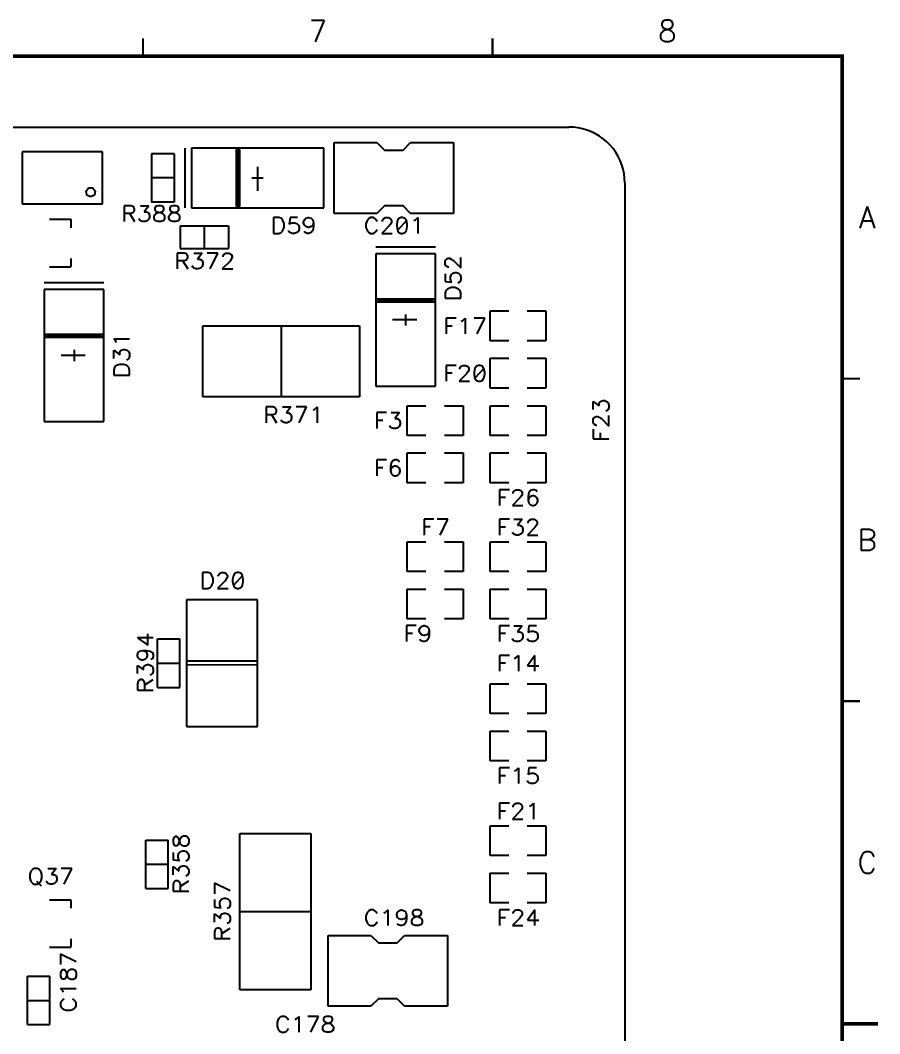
# Model space of a CAD drawing. Extents: x 295 to 953, y 10 to 290.
# Drawn here: x 767.4 to 887.2, y 148.6 to 290 of the extents above; entities that cross this region are included whole.
import ezdxf
from ezdxf.enums import TextEntityAlignment as Align

# ---------------------------------------------------------------- set-up
doc = ezdxf.new("R2010")
doc.units = 0
doc.header["$LTSCALE"] = 5
doc.header["$MEASUREMENT"] = 0
doc.layers.get('0').update_dxf_attribs({"linetype": 'CONTINUOUS', "lineweight": 25})
for name, color, linetype in [('DV-DPO-A6_BSK', 2, 'CONTINUOUS'), ('문자', 4, 'CONTINUOUS'), ('테두리', 3, 'CONTINUOUS')]:
    doc.layers.add(name, color=color, linetype=linetype)
doc.styles.get("Standard").update_dxf_attribs({"font": 'simplex.shx'})

# ---------------------------------------------------------------- blocks, each defined once
blk = doc.blocks.new('C')
at = {"layer": '테두리'}
blk.add_line((405, 285), (405, 15), dxfattribs=at)
for points, const_width in [([(307.5, 287.5), (307.5, 285)], 0.3), ([(356.25, 287.5), (356.25, 285)], 0.3), ([(15, 285), (15, 15), (405, 15), (405, 285), (15, 285)], 0.5), ([(407.5, 240), (405, 240)], 0.3), ([(407.5, 195), (405, 195)], 0.3), ([(410, 150), (405, 150)], 0.5)]:
    blk.add_lwpolyline(points, dxfattribs=dict(at, const_width=const_width))
at = {"layer": '문자'}
for s, p in [('7', (331.88, 288.5)), ('8', (380.62, 288.5)), ('A', (408.5, 262.5)), ('B', (408.5, 217.5)), ('C', (408.5, 172.5))]:
    blk.add_text(s, height=3, dxfattribs=at).set_placement(p, align=Align.MIDDLE)

msp = doc.modelspace()

# ---------------------------------------------------------------- linework, layer by layer
at = {"layer": 'DV-DPO-A6_BSK', "color": 7}
for p, q in [((529.28, 275.1), (843.88, 275.1)), ((844.53, 275.07), (843.88, 275.1)), ((845.17, 274.99), (844.53, 275.07)), ((845.79, 274.86), (845.17, 274.99)), ((846.41, 274.67), (845.79, 274.86)), ((847.02, 274.44), (846.41, 274.67)), ((847.59, 274.16), (847.02, 274.44)), ((811.12, 263.06), (811.12, 272.94)), ((811.12, 272.94), (817.1, 272.94)), ((817.1, 272.94), (818.14, 271.9)), ((820.74, 271.9), (821.78, 272.94)), ((821.78, 272.94), (827.76, 272.94)), ((827.76, 272.94), (827.76, 263.06)), ((848.14, 273.83), (847.59, 274.16)), ((848.67, 273.45), (848.14, 273.83)), ((849.16, 273.04), (848.67, 273.45)), ((849.62, 272.58), (849.16, 273.04)), ((767.6, 271.63), (767.6, 264.37)), ((778.82, 271.63), (767.6, 271.63)), ((778.82, 264.37), (778.82, 271.63)), ((790.31, 272.16), (790.31, 263.84)), ((809.68, 272.16), (791.22, 272.16)), ((791.22, 272.16), (791.22, 263.84)), ((797.5, 271.99), (797.95, 271.99)), ((797.5, 264), (797.5, 271.99)), ((797.78, 271.82), (797.66, 271.82)), ((797.78, 271.66), (797.66, 271.66)), ((797.78, 271.5), (797.66, 271.5)), ((797.95, 271.99), (797.95, 264)), ((809.68, 263.84), (809.68, 272.16)), ((818.14, 271.9), (820.74, 271.9)), ((850.03, 272.09), (849.62, 272.58)), ((850.41, 271.56), (850.03, 272.09)), ((850.74, 271.01), (850.41, 271.56)), ((785.68, 271.38), (785.68, 264.62)), ((788.81, 271.38), (785.68, 271.38)), ((788.81, 271.38), (788.81, 264.62)), ((797.78, 271.33), (797.66, 271.33)), ((797.78, 271.17), (797.66, 271.17)), ((797.78, 271.01), (797.66, 271.01)), ((797.78, 270.84), (797.66, 270.84)), ((797.78, 270.69), (797.66, 270.69)), ((797.78, 270.52), (797.66, 270.52)), ((797.78, 270.36), (797.66, 270.36)), ((797.78, 270.2), (797.66, 270.2)), ((851.02, 270.43), (850.74, 271.01)), ((851.25, 269.83), (851.02, 270.43)), ((797.78, 270.03), (797.66, 270.03)), ((797.78, 269.87), (797.66, 269.87)), ((797.78, 269.71), (797.66, 269.71)), ((797.78, 269.54), (797.66, 269.54)), ((797.78, 269.38), (797.66, 269.38)), ((797.78, 269.22), (797.66, 269.22)), ((797.78, 269.05), (797.66, 269.05)), ((797.78, 268.9), (797.66, 268.9)), ((797.78, 268.73), (797.66, 268.73)), ((800.45, 269.56), (800.45, 266.18)), ((851.44, 269.21), (851.25, 269.83)), ((851.57, 268.58), (851.44, 269.21)), ((788.81, 268), (785.68, 268)), ((797.78, 268.57), (797.66, 268.57)), ((797.78, 268.41), (797.66, 268.41)), ((797.78, 268.24), (797.66, 268.24)), ((797.78, 268.08), (797.66, 268.08)), ((797.78, 267.92), (797.66, 267.92)), ((797.78, 267.75), (797.66, 267.75)), ((797.78, 267.59), (797.66, 267.59)), ((797.78, 267.43), (797.66, 267.43)), ((797.78, 267.26), (797.66, 267.26)), ((799.67, 268), (801.24, 268)), ((851.65, 267.94), (851.57, 268.58)), ((851.68, 267.3), (851.65, 267.94)), ((851.68, 267.3), (851.68, 78.8)), ((776.53, 266.17), (776.89, 266.61)), ((776.66, 265.61), (776.53, 266.17)), ((776.89, 266.61), (777.46, 266.61)), ((777.46, 266.61), (777.82, 266.17)), ((777.82, 266.17), (777.69, 265.61)), ((797.78, 267.1), (797.66, 267.1)), ((797.78, 266.94), (797.66, 266.94)), ((797.78, 266.78), (797.66, 266.78)), ((797.78, 266.61), (797.66, 266.61)), ((797.78, 266.45), (797.66, 266.45)), ((797.78, 266.29), (797.66, 266.29)), ((797.78, 266.12), (797.66, 266.12)), ((797.78, 265.96), (797.66, 265.96)), ((777.17, 265.36), (776.66, 265.61)), ((777.69, 265.61), (777.17, 265.36)), ((788.81, 264.62), (785.68, 264.62)), ((797.78, 265.8), (797.66, 265.8)), ((797.78, 265.63), (797.66, 265.63)), ((797.78, 265.47), (797.66, 265.47)), ((797.78, 265.31), (797.66, 265.31)), ((797.78, 265.14), (797.66, 265.14)), ((797.78, 264.99), (797.66, 264.99)), ((797.78, 264.82), (797.66, 264.82)), ((797.78, 264.66), (797.66, 264.66)), ((797.78, 264.5), (797.66, 264.5)), ((767.6, 264.37), (778.82, 264.37)), ((782.77, 264.11), (781.83, 264.11)), ((781.83, 264.11), (781.83, 261.92)), ((781.83, 263.07), (782.77, 263.07)), ((782.57, 263.07), (783.29, 261.92)), ((783.09, 264.01), (782.77, 264.11)), ((782.77, 263.07), (783.09, 263.18)), ((783.19, 263.9), (783.09, 264.01)), ((783.09, 263.18), (783.19, 263.28)), ((783.29, 263.7), (783.19, 263.9)), ((783.19, 263.28), (783.29, 263.49)), ((783.29, 263.49), (783.29, 263.7)), ((784.13, 264.11), (785.28, 264.11)), ((785.28, 264.11), (784.65, 263.28)), ((784.65, 263.28), (784.97, 263.28)), ((784.97, 263.28), (785.18, 263.18)), ((785.18, 263.18), (785.28, 263.07)), ((785.28, 263.07), (785.39, 262.75)), ((786.22, 264.01), (786.12, 263.8)), ((786.12, 263.8), (786.12, 263.59)), ((786.12, 263.59), (786.22, 263.38)), ((786.12, 262.86), (786.32, 263.07)), ((786.54, 264.11), (786.22, 264.01)), ((786.22, 263.38), (786.43, 263.28)), ((786.32, 263.07), (786.64, 263.18)), ((786.43, 263.28), (786.85, 263.18)), ((786.95, 264.11), (786.54, 264.11)), ((786.64, 263.18), (787.06, 263.28)), ((786.85, 263.18), (787.16, 263.07)), ((787.27, 264.01), (786.95, 264.11)), ((787.06, 263.28), (787.27, 263.38)), ((787.16, 263.07), (787.37, 262.86)), ((787.37, 263.8), (787.27, 264.01)), ((787.27, 263.38), (787.37, 263.59)), ((787.37, 263.59), (787.37, 263.8)), ((788.31, 264.01), (788.21, 263.8)), ((788.21, 263.8), (788.21, 263.59)), ((788.21, 263.59), (788.31, 263.38)), ((788.21, 262.86), (788.42, 263.07)), ((788.62, 264.11), (788.31, 264.01)), ((788.31, 263.38), (788.52, 263.28)), ((788.42, 263.07), (788.73, 263.18)), ((788.52, 263.28), (788.94, 263.18)), ((789.05, 264.11), (788.62, 264.11)), ((788.73, 263.18), (789.14, 263.28)), ((788.94, 263.18), (789.25, 263.07)), ((789.36, 264.01), (789.05, 264.11)), ((789.14, 263.28), (789.36, 263.38)), ((789.25, 263.07), (789.46, 262.86)), ((789.46, 263.8), (789.36, 264.01)), ((789.36, 263.38), (789.46, 263.59)), ((789.46, 263.59), (789.46, 263.8)), ((791.22, 263.84), (809.68, 263.84)), ((797.95, 264), (797.5, 264)), ((797.78, 264.33), (797.66, 264.33)), ((797.78, 264.17), (797.66, 264.17)), ((817.1, 263.06), (811.12, 263.06)), ((818.14, 264.1), (817.1, 263.06)), ((820.74, 264.1), (818.14, 264.1)), ((821.78, 263.06), (820.74, 264.1)), ((827.76, 263.06), (821.78, 263.06)), ((771.43, 262.23), (774.42, 262.23)), ((774.42, 262.23), (774.42, 261.06)), ((784.03, 262.13), (783.92, 262.34)), ((784.13, 262.03), (784.03, 262.13)), ((784.44, 261.92), (784.13, 262.03)), ((784.76, 261.92), (784.44, 261.92)), ((785.07, 262.03), (784.76, 261.92)), ((785.28, 262.23), (785.07, 262.03)), ((785.39, 262.55), (785.28, 262.23)), ((785.39, 262.75), (785.39, 262.55)), ((786.01, 262.65), (786.12, 262.86)), ((786.01, 262.34), (786.01, 262.65)), ((786.12, 262.13), (786.01, 262.34)), ((786.22, 262.03), (786.12, 262.13)), ((786.54, 261.92), (786.22, 262.03)), ((786.95, 261.92), (786.54, 261.92)), ((787.27, 262.03), (786.95, 261.92)), ((787.37, 262.13), (787.27, 262.03)), ((787.37, 262.86), (787.47, 262.65)), ((787.47, 262.34), (787.37, 262.13)), ((787.47, 262.65), (787.47, 262.34)), ((788.1, 262.65), (788.21, 262.86)), ((788.1, 262.34), (788.1, 262.65)), ((788.21, 262.13), (788.1, 262.34)), ((788.31, 262.03), (788.21, 262.13)), ((788.62, 261.92), (788.31, 262.03)), ((789.05, 261.92), (788.62, 261.92)), ((789.36, 262.03), (789.05, 261.92)), ((789.46, 262.13), (789.36, 262.03)), ((789.46, 262.86), (789.57, 262.65)), ((789.57, 262.34), (789.46, 262.13)), ((789.57, 262.65), (789.57, 262.34)), ((802.68, 262.48), (802.68, 260.27)), ((803.42, 262.48), (802.68, 262.48)), ((803.73, 262.37), (803.42, 262.48)), ((803.94, 262.16), (803.73, 262.37)), ((804.04, 261.95), (803.94, 262.16)), ((804.15, 261.64), (804.04, 261.95)), ((804.15, 261.11), (804.15, 261.64)), ((804.99, 262.48), (804.88, 261.53)), ((804.88, 261.53), (804.99, 261.64)), ((806.04, 262.48), (804.99, 262.48)), ((804.99, 261.64), (805.3, 261.74)), ((805.3, 261.74), (805.61, 261.74)), ((805.61, 261.74), (805.93, 261.64)), ((805.93, 261.64), (806.14, 261.43)), ((806.88, 261.85), (806.98, 262.16)), ((806.88, 261.74), (806.88, 261.85)), ((806.98, 261.43), (806.88, 261.74)), ((806.98, 262.16), (807.19, 262.37)), ((807.19, 262.37), (807.5, 262.48)), ((807.5, 262.48), (807.61, 262.48)), ((807.61, 262.48), (807.93, 262.37)), ((807.93, 262.37), (808.14, 262.16)), ((808.14, 262.16), (808.24, 261.74)), ((808.24, 261.74), (808.14, 261.43)), ((808.24, 261.74), (808.24, 261.22)), ((815.68, 261.94), (815.57, 261.62)), ((815.57, 261.62), (815.57, 261.1)), ((815.78, 262.15), (815.68, 261.94)), ((815.99, 262.36), (815.78, 262.15)), ((816.2, 262.46), (815.99, 262.36)), ((816.62, 262.46), (816.2, 262.46)), ((816.83, 262.36), (816.62, 262.46)), ((817.04, 262.15), (816.83, 262.36)), ((817.14, 261.94), (817.04, 262.15)), ((817.87, 262.05), (817.98, 262.25)), ((817.87, 261.94), (817.87, 262.05)), ((817.98, 262.25), (818.08, 262.36)), ((818.08, 262.36), (818.29, 262.46)), ((818.29, 262.46), (818.71, 262.46)), ((818.71, 262.46), (818.92, 262.36)), ((819.02, 261.62), (818.82, 261.31)), ((818.92, 262.36), (819.02, 262.25)), ((819.02, 262.25), (819.13, 262.05)), ((819.13, 261.84), (819.02, 261.62)), ((819.13, 262.05), (819.13, 261.84)), ((819.97, 262.05), (819.86, 261.53)), ((820.17, 262.36), (819.97, 262.05)), ((821.21, 262.05), (819.97, 260.69)), ((820.49, 262.46), (820.17, 262.36)), ((820.69, 262.46), (820.49, 262.46)), ((821.01, 262.36), (820.69, 262.46)), ((821.21, 262.05), (821.01, 262.36)), ((821.32, 261.53), (821.21, 262.05)), ((822.26, 262.05), (822.47, 262.15)), ((822.47, 262.15), (822.79, 262.46)), ((822.79, 262.46), (822.79, 260.27)), ((789.65, 261.31), (796.4, 261.31)), ((789.65, 261.31), (789.65, 258.18)), ((793.02, 261.31), (793.02, 258.18)), ((796.4, 261.31), (796.4, 258.18)), ((802.68, 260.27), (803.42, 260.27)), ((803.42, 260.27), (803.73, 260.38)), ((803.73, 260.38), (803.94, 260.59)), ((803.94, 260.59), (804.04, 260.8)), ((804.04, 260.8), (804.15, 261.11)), ((804.88, 260.48), (804.78, 260.69)), ((804.99, 260.38), (804.88, 260.48)), ((805.3, 260.27), (804.99, 260.38)), ((805.61, 260.27), (805.3, 260.27)), ((805.93, 260.38), (805.61, 260.27)), ((806.14, 260.59), (805.93, 260.38)), ((806.14, 261.43), (806.25, 261.11)), ((806.25, 260.9), (806.14, 260.59)), ((806.25, 261.11), (806.25, 260.9)), ((807.19, 261.22), (806.98, 261.43)), ((807.09, 260.38), (806.98, 260.59)), ((807.4, 260.27), (807.09, 260.38)), ((807.5, 261.11), (807.19, 261.22)), ((807.61, 260.27), (807.4, 260.27)), ((807.61, 261.11), (807.5, 261.11)), ((807.93, 261.22), (807.61, 261.11)), ((807.93, 260.38), (807.61, 260.27)), ((808.14, 261.43), (807.93, 261.22)), ((808.14, 260.69), (807.93, 260.38)), ((808.24, 261.22), (808.14, 260.69)), ((815.57, 261.1), (815.68, 260.79)), ((815.68, 260.79), (815.78, 260.58)), ((815.78, 260.58), (815.99, 260.38)), ((815.99, 260.38), (816.2, 260.27)), ((816.2, 260.27), (816.62, 260.27)), ((816.62, 260.27), (816.83, 260.38)), ((816.83, 260.38), (817.04, 260.58)), ((817.04, 260.58), (817.14, 260.79)), ((818.82, 261.31), (817.77, 260.27)), ((817.77, 260.27), (819.23, 260.27)), ((819.86, 261.53), (819.86, 261.21)), ((819.86, 261.21), (819.97, 260.69)), ((819.97, 260.69), (820.17, 260.38)), ((820.17, 260.38), (820.49, 260.27)), ((820.49, 260.27), (820.69, 260.27)), ((820.69, 260.27), (821.01, 260.38)), ((821.01, 260.38), (821.21, 260.69)), ((821.21, 260.69), (821.32, 261.21)), ((821.32, 261.21), (821.32, 261.53)), ((790.2, 257.51), (789.26, 257.51)), ((789.26, 257.51), (789.26, 255.32)), ((789.65, 258.18), (796.4, 258.18)), ((790.52, 257.4), (790.2, 257.51)), ((790.62, 257.3), (790.52, 257.4)), ((791.56, 257.51), (792.71, 257.51)), ((792.71, 257.51), (792.08, 256.67)), ((794.9, 257.51), (793.44, 257.51)), ((793.86, 255.32), (794.9, 257.51)), ((795.74, 257.3), (795.85, 257.4)), ((795.85, 257.4), (796.05, 257.51)), ((796.05, 257.51), (796.47, 257.51)), ((796.47, 257.51), (796.68, 257.4)), ((796.68, 257.4), (796.79, 257.3)), ((825.25, 258.33), (816.93, 258.33)), ((816.93, 257.42), (816.93, 238.96)), ((825.25, 257.42), (816.93, 257.42)), ((825.25, 238.96), (825.25, 257.42)), ((774.42, 256.77), (774.42, 255.6)), ((789.26, 256.47), (790.2, 256.47)), ((790, 256.47), (790.72, 255.32)), ((790.2, 256.47), (790.52, 256.57)), ((790.52, 256.57), (790.62, 256.67)), ((790.72, 257.09), (790.62, 257.3)), ((790.62, 256.67), (790.72, 256.88)), ((790.72, 256.88), (790.72, 257.09)), ((792.08, 256.67), (792.4, 256.67)), ((792.4, 256.67), (792.6, 256.57)), ((792.6, 256.57), (792.71, 256.47)), ((792.71, 256.47), (792.82, 256.15)), ((792.82, 255.95), (792.71, 255.63)), ((792.82, 256.15), (792.82, 255.95)), ((796.57, 256.36), (795.53, 255.32)), ((795.64, 257.09), (795.74, 257.3)), ((795.64, 256.99), (795.64, 257.09)), ((796.79, 256.67), (796.57, 256.36)), ((796.79, 257.3), (796.89, 257.09)), ((796.89, 256.88), (796.79, 256.67)), ((796.89, 257.09), (796.89, 256.88)), ((826.62, 256.38), (826.72, 256.59)), ((826.62, 255.96), (826.62, 256.38)), ((826.72, 255.75), (826.62, 255.96)), ((826.72, 256.59), (826.83, 256.69)), ((826.83, 256.69), (827.03, 256.8)), ((827.03, 256.8), (827.24, 256.8)), ((827.24, 256.8), (827.45, 256.69)), ((827.45, 256.69), (827.77, 256.49)), ((827.77, 256.49), (828.82, 255.44)), ((828.82, 255.44), (828.82, 256.9)), ((771.43, 255.6), (774.42, 255.6)), ((791.46, 255.52), (791.35, 255.73)), ((791.56, 255.42), (791.46, 255.52)), ((791.87, 255.32), (791.56, 255.42)), ((792.19, 255.32), (791.87, 255.32)), ((792.5, 255.42), (792.19, 255.32)), ((792.71, 255.63), (792.5, 255.42)), ((795.53, 255.32), (797, 255.32)), ((826.62, 254.6), (826.62, 253.55)), ((826.83, 255.64), (826.72, 255.75)), ((827.03, 255.54), (826.83, 255.64)), ((827.14, 255.54), (827.03, 255.54)), ((827.45, 254.49), (827.67, 254.7)), ((827.67, 254.7), (827.98, 254.8)), ((827.98, 254.8), (828.19, 254.8)), ((828.19, 254.8), (828.5, 254.7)), ((828.5, 254.7), (828.72, 254.49)), ((779.02, 253.38), (770.71, 253.38)), ((826.62, 253.55), (827.56, 253.44)), ((827.35, 254.18), (827.45, 254.49)), ((827.35, 253.86), (827.35, 254.18)), ((827.45, 253.55), (827.35, 253.86)), ((827.56, 253.44), (827.45, 253.55)), ((828.61, 253.44), (828.4, 253.34)), ((828.72, 253.55), (828.61, 253.44)), ((828.72, 254.49), (828.82, 254.18)), ((828.82, 253.86), (828.72, 253.55)), ((828.82, 254.18), (828.82, 253.86)), ((770.71, 252.46), (770.71, 234.01)), ((779.02, 252.46), (770.71, 252.46)), ((779.02, 234.01), (779.02, 252.46)), ((826.72, 252.29), (826.62, 251.97)), ((826.62, 251.97), (826.62, 251.24)), ((826.93, 252.5), (826.72, 252.29)), ((827.14, 252.6), (826.93, 252.5)), ((827.45, 252.71), (827.14, 252.6)), ((827.98, 252.71), (827.45, 252.71)), ((828.29, 252.6), (827.98, 252.71)), ((828.5, 252.5), (828.29, 252.6)), ((828.72, 252.29), (828.5, 252.5)), ((828.82, 251.97), (828.72, 252.29)), ((828.82, 251.24), (828.82, 251.97)), ((817.1, 251.14), (825.08, 251.14)), ((817.1, 250.69), (817.1, 251.14)), ((825.08, 250.69), (817.1, 250.69)), ((824.92, 250.86), (817.26, 250.86)), ((825.08, 251.14), (825.08, 250.69)), ((826.62, 251.24), (828.82, 251.24)), ((821.09, 248.96), (821.09, 247.41)), ((832.88, 245.28), (832.88, 249.44)), ((832.88, 249.44), (835.48, 249.44)), ((838.07, 249.44), (840.68, 249.44)), ((840.68, 249.44), (840.68, 245.28)), ((822.65, 248.19), (819.27, 248.19)), ((828.14, 248.44), (826.77, 248.44)), ((826.77, 248.44), (826.77, 246.24)), ((828.87, 248.03), (829.09, 248.13)), ((829.09, 248.13), (829.4, 248.44)), ((829.4, 248.44), (829.4, 246.24)), ((832.13, 248.44), (830.66, 248.44)), ((831.08, 246.24), (832.13, 248.44)), ((770.87, 246.19), (778.86, 246.19)), ((770.87, 245.74), (770.87, 246.19)), ((778.86, 246.19), (778.86, 245.74)), ((792.84, 247.35), (814.68, 247.35)), ((792.84, 237.47), (792.84, 247.35)), ((803.75, 247.35), (803.75, 237.47)), ((814.68, 247.35), (814.68, 237.47)), ((826.77, 247.39), (827.61, 247.39)), ((778.86, 245.74), (770.87, 245.74)), ((778.69, 245.91), (771.04, 245.91)), ((780.7, 245.23), (780.39, 245.54)), ((780.39, 245.54), (782.59, 245.54)), ((780.8, 245.02), (780.7, 245.23)), ((835.48, 245.28), (832.88, 245.28)), ((840.68, 245.28), (838.07, 245.28)), ((776.42, 243.23), (773.04, 243.23)), ((774.86, 244.01), (774.86, 242.45)), ((780.39, 242.82), (780.39, 243.97)), ((780.39, 243.97), (781.23, 243.34)), ((781.23, 243.65), (781.33, 243.87)), ((781.23, 243.34), (781.23, 243.65)), ((781.33, 243.87), (781.44, 243.97)), ((781.44, 243.97), (781.75, 244.07)), ((781.75, 244.07), (781.96, 244.07)), ((781.96, 244.07), (782.28, 243.97)), ((782.28, 243.97), (782.49, 243.76)), ((782.49, 243.76), (782.59, 243.44)), ((782.59, 243.44), (782.59, 243.13)), ((780.91, 241.87), (780.7, 241.77)), ((781.23, 241.98), (780.91, 241.87)), ((781.75, 241.98), (781.23, 241.98)), ((782.06, 241.87), (781.75, 241.98)), ((782.28, 241.77), (782.06, 241.87)), ((782.38, 242.71), (782.17, 242.6)), ((782.49, 242.82), (782.38, 242.71)), ((782.59, 243.13), (782.49, 242.82)), ((828.14, 241.84), (826.77, 241.84)), ((826.77, 241.84), (826.77, 239.63)), ((828.87, 241.73), (829.09, 241.84)), ((829.09, 241.84), (829.5, 241.84)), ((829.5, 241.84), (829.71, 241.73)), ((831.29, 241.84), (830.97, 241.73)), ((831.5, 241.84), (831.29, 241.84)), ((831.81, 241.73), (831.5, 241.84)), ((832.88, 238.68), (832.88, 242.84)), ((832.88, 242.84), (835.48, 242.84)), ((838.07, 242.84), (840.68, 242.84)), ((840.68, 242.84), (840.68, 238.68)), ((780.49, 241.55), (780.39, 241.24)), ((780.39, 241.24), (780.39, 240.5)), ((780.39, 240.5), (782.59, 240.5)), ((780.7, 241.77), (780.49, 241.55)), ((782.49, 241.55), (782.28, 241.77)), ((782.59, 241.24), (782.49, 241.55)), ((782.59, 240.5), (782.59, 241.24)), ((826.77, 240.79), (827.61, 240.79)), ((829.61, 240.68), (828.56, 239.63)), ((828.66, 241.42), (828.77, 241.63)), ((828.66, 241.32), (828.66, 241.42)), ((828.77, 241.63), (828.87, 241.73)), ((829.82, 241), (829.61, 240.68)), ((829.71, 241.73), (829.82, 241.63)), ((829.82, 241.63), (829.92, 241.42)), ((829.92, 241.21), (829.82, 241)), ((829.92, 241.42), (829.92, 241.21)), ((830.76, 241.42), (830.66, 240.89)), ((830.66, 240.89), (830.66, 240.58)), ((830.66, 240.58), (830.76, 240.06)), ((830.97, 241.73), (830.76, 241.42)), ((832.02, 241.42), (830.76, 240.06)), ((832.02, 241.42), (831.81, 241.73)), ((832.13, 240.89), (832.02, 241.42)), ((832.02, 240.06), (832.13, 240.58)), ((832.13, 240.58), (832.13, 240.89)), ((828.56, 239.63), (830.03, 239.63)), ((830.76, 240.06), (830.97, 239.74)), ((830.97, 239.74), (831.29, 239.63)), ((831.29, 239.63), (831.5, 239.63)), ((831.5, 239.63), (831.81, 239.74)), ((831.81, 239.74), (832.02, 240.06)), ((816.93, 238.96), (825.25, 238.96)), ((835.48, 238.68), (832.88, 238.68)), ((840.68, 238.68), (838.07, 238.68)), ((814.68, 237.47), (792.84, 237.47)), ((821.32, 232.07), (821.32, 236.23)), ((821.32, 236.23), (823.92, 236.23)), ((826.52, 236.23), (829.12, 236.23)), ((829.12, 236.23), (829.12, 232.07)), ((832.88, 232.07), (832.88, 236.23)), ((832.88, 236.23), (835.48, 236.23)), ((838.07, 236.23), (840.68, 236.23)), ((840.68, 236.23), (840.68, 232.07)), ((847.25, 235.68), (847.25, 236.83)), ((847.25, 236.83), (848.09, 236.2)), ((848.09, 236.52), (848.2, 236.73)), ((848.09, 236.2), (848.09, 236.52)), ((848.2, 236.73), (848.3, 236.83)), ((848.3, 236.83), (848.61, 236.94)), ((848.61, 236.94), (848.82, 236.94)), ((848.82, 236.94), (849.14, 236.83)), ((849.14, 236.83), (849.35, 236.62)), ((849.35, 236.62), (849.45, 236.3)), ((849.45, 236.3), (849.45, 235.99)), ((802.58, 236.05), (801.65, 236.05)), ((801.65, 236.05), (801.65, 233.85)), ((801.65, 235), (802.58, 235)), ((802.38, 235), (803.11, 233.85)), ((802.9, 235.94), (802.58, 236.05)), ((802.58, 235), (802.9, 235.11)), ((803.01, 235.84), (802.9, 235.94)), ((802.9, 235.11), (803.01, 235.21)), ((803.11, 235.63), (803.01, 235.84)), ((803.01, 235.21), (803.11, 235.42)), ((803.11, 235.42), (803.11, 235.63)), ((803.94, 236.05), (805.09, 236.05)), ((805.09, 236.05), (804.47, 235.21)), ((804.47, 235.21), (804.78, 235.21)), ((804.78, 235.21), (804.99, 235.11)), ((804.99, 235.11), (805.09, 235)), ((805.09, 235), (805.2, 234.69)), ((807.29, 236.05), (805.83, 236.05)), ((806.24, 233.85), (807.29, 236.05)), ((808.23, 235.63), (808.43, 235.74)), ((808.43, 235.74), (808.75, 236.05)), ((808.75, 236.05), (808.75, 233.85)), ((818.45, 235.26), (817.08, 235.26)), ((817.08, 235.26), (817.08, 233.04)), ((819.09, 235.26), (820.26, 235.26)), ((820.26, 235.26), (819.62, 234.42)), ((847.46, 234.63), (847.67, 234.73)), ((847.67, 234.73), (847.88, 234.73)), ((847.88, 234.73), (848.09, 234.63)), ((849.25, 235.57), (849.04, 235.47)), ((849.35, 235.68), (849.25, 235.57)), ((849.45, 235.99), (849.35, 235.68)), ((849.45, 233.37), (849.45, 234.84)), ((770.71, 234.01), (779.02, 234.01)), ((803.84, 234.06), (803.73, 234.27)), ((803.94, 233.96), (803.84, 234.06)), ((804.25, 233.85), (803.94, 233.96)), ((804.57, 233.85), (804.25, 233.85)), ((804.88, 233.96), (804.57, 233.85)), ((805.09, 234.17), (804.88, 233.96)), ((805.2, 234.48), (805.09, 234.17)), ((805.2, 234.69), (805.2, 234.48)), ((817.08, 234.2), (817.92, 234.2)), ((818.99, 233.25), (818.88, 233.47)), ((819.62, 234.42), (819.94, 234.42)), ((819.94, 234.42), (820.15, 234.31)), ((820.26, 233.36), (820.04, 233.14)), ((820.15, 234.31), (820.26, 234.2)), ((820.26, 234.2), (820.36, 233.89)), ((820.36, 233.68), (820.26, 233.36)), ((820.36, 233.89), (820.36, 233.68)), ((847.25, 234.31), (847.35, 234.52)), ((847.25, 233.89), (847.25, 234.31)), ((847.35, 233.68), (847.25, 233.89)), ((847.35, 234.52), (847.46, 234.63)), ((847.46, 233.58), (847.35, 233.68)), ((847.67, 233.47), (847.46, 233.58)), ((847.77, 233.47), (847.67, 233.47)), ((848.09, 234.63), (848.4, 234.42)), ((848.4, 234.42), (849.45, 233.37)), ((819.09, 233.14), (818.99, 233.25)), ((819.41, 233.04), (819.09, 233.14)), ((819.73, 233.04), (819.41, 233.04)), ((820.04, 233.14), (819.73, 233.04)), ((823.92, 232.07), (821.32, 232.07)), ((829.12, 232.07), (826.52, 232.07)), ((835.48, 232.07), (832.88, 232.07)), ((840.68, 232.07), (838.07, 232.07)), ((847.25, 232.94), (847.25, 231.58)), ((848.3, 231.58), (848.3, 232.42)), ((847.25, 231.58), (849.45, 231.58)), ((821.32, 225.47), (821.32, 229.63)), ((821.32, 229.63), (823.92, 229.63)), ((826.52, 229.63), (829.12, 229.63)), ((829.12, 229.63), (829.12, 225.47)), ((832.88, 225.47), (832.88, 229.63)), ((832.88, 229.63), (835.48, 229.63)), ((838.07, 229.63), (840.68, 229.63)), ((840.68, 229.63), (840.68, 225.47)), ((818.45, 228.66), (817.08, 228.66)), ((817.08, 228.66), (817.08, 226.43)), ((819.09, 228.23), (818.99, 227.71)), ((818.99, 227.71), (818.99, 227.18)), ((819.3, 228.55), (819.09, 228.23)), ((819.3, 227.71), (819.09, 227.49)), ((819.62, 228.66), (819.3, 228.55)), ((819.62, 227.81), (819.3, 227.71)), ((819.83, 228.66), (819.62, 228.66)), ((819.73, 227.81), (819.62, 227.81)), ((820.04, 227.71), (819.73, 227.81)), ((820.15, 228.55), (819.83, 228.66)), ((820.26, 227.49), (820.04, 227.71)), ((820.26, 228.34), (820.15, 228.55)), ((817.08, 227.6), (817.92, 227.6)), ((819.09, 227.49), (818.99, 227.18)), ((818.99, 227.18), (819.09, 226.76)), ((819.09, 226.76), (819.3, 226.54)), ((819.3, 226.54), (819.62, 226.43)), ((819.62, 226.43), (819.73, 226.43)), ((819.73, 226.43), (820.04, 226.54)), ((820.04, 226.54), (820.26, 226.76)), ((820.36, 227.18), (820.26, 227.49)), ((820.26, 226.76), (820.36, 227.07)), ((820.36, 227.07), (820.36, 227.18)), ((823.92, 225.47), (821.32, 225.47)), ((829.12, 225.47), (826.52, 225.47)), ((835.48, 225.47), (832.88, 225.47)), ((840.68, 225.47), (838.07, 225.47)), ((835.57, 224.5), (834.2, 224.5)), ((834.2, 224.5), (834.2, 222.3)), ((834.2, 223.45), (835.04, 223.45)), ((836.09, 224.09), (836.2, 224.29)), ((836.09, 223.98), (836.09, 224.09)), ((836.2, 224.29), (836.3, 224.4)), ((836.3, 224.4), (836.51, 224.5)), ((836.51, 224.5), (836.93, 224.5)), ((836.93, 224.5), (837.14, 224.4)), ((837.25, 223.66), (837.04, 223.35)), ((837.14, 224.4), (837.25, 224.29)), ((837.25, 224.29), (837.35, 224.09)), ((837.35, 223.88), (837.25, 223.66)), ((837.35, 224.09), (837.35, 223.88)), ((838.3, 224.09), (838.19, 223.56)), ((838.19, 223.56), (838.19, 223.04)), ((838.51, 224.4), (838.3, 224.09)), ((838.51, 223.56), (838.3, 223.35)), ((838.83, 224.5), (838.51, 224.4)), ((838.83, 223.66), (838.51, 223.56)), ((839.03, 224.5), (838.83, 224.5)), ((838.93, 223.66), (838.83, 223.66)), ((839.24, 223.56), (838.93, 223.66)), ((839.35, 224.4), (839.03, 224.5)), ((839.45, 223.35), (839.24, 223.56)), ((839.45, 224.19), (839.35, 224.4)), ((837.04, 223.35), (835.99, 222.3)), ((835.99, 222.3), (837.46, 222.3)), ((838.3, 223.35), (838.19, 223.04)), ((838.19, 223.04), (838.3, 222.61)), ((838.3, 222.61), (838.51, 222.4)), ((838.51, 222.4), (838.83, 222.3)), ((838.83, 222.3), (838.93, 222.3)), ((838.93, 222.3), (839.24, 222.4)), ((839.24, 222.4), (839.45, 222.61)), ((839.56, 223.04), (839.45, 223.35)), ((839.45, 222.61), (839.56, 222.93)), ((839.56, 222.93), (839.56, 223.04)), ((825.06, 220.4), (823.68, 220.4)), ((823.68, 220.4), (823.68, 218.18)), ((823.68, 219.35), (824.53, 219.35)), ((826.97, 220.4), (825.49, 220.4)), ((825.91, 218.18), (826.97, 220.4)), ((835.57, 220.38), (834.2, 220.38)), ((834.2, 220.38), (834.2, 218.17)), ((834.2, 219.33), (835.04, 219.33)), ((836.2, 220.38), (837.35, 220.38)), ((837.35, 220.38), (836.73, 219.54)), ((836.73, 219.54), (837.04, 219.54)), ((837.04, 219.54), (837.25, 219.43)), ((837.25, 219.43), (837.35, 219.33)), ((837.35, 219.33), (837.46, 219.02)), ((839.14, 219.22), (838.09, 218.17)), ((838.19, 219.96), (838.3, 220.16)), ((838.19, 219.85), (838.19, 219.96)), ((838.3, 220.16), (838.4, 220.27)), ((838.4, 220.27), (838.61, 220.38)), ((838.61, 220.38), (839.03, 220.38)), ((839.03, 220.38), (839.24, 220.27)), ((839.35, 219.54), (839.14, 219.22)), ((839.24, 220.27), (839.35, 220.16)), ((839.35, 220.16), (839.45, 219.96)), ((839.45, 219.75), (839.35, 219.54)), ((839.45, 219.96), (839.45, 219.75)), ((836.09, 218.38), (835.99, 218.59)), ((836.2, 218.28), (836.09, 218.38)), ((836.51, 218.17), (836.2, 218.28)), ((836.83, 218.17), (836.51, 218.17)), ((837.14, 218.28), (836.83, 218.17)), ((837.35, 218.49), (837.14, 218.28)), ((837.46, 218.8), (837.35, 218.49)), ((837.46, 219.02), (837.46, 218.8)), ((838.09, 218.17), (839.56, 218.17)), ((821.32, 213.09), (821.32, 217.25)), ((821.32, 217.25), (823.92, 217.25)), ((826.52, 217.25), (829.12, 217.25)), ((829.12, 217.25), (829.12, 213.09)), ((832.88, 213.09), (832.88, 217.25)), ((832.88, 217.25), (835.48, 217.25)), ((838.07, 217.25), (840.68, 217.25)), ((840.68, 217.25), (840.68, 213.09)), ((792.77, 212.95), (792.77, 210.74)), ((793.51, 212.95), (792.77, 212.95)), ((793.82, 212.84), (793.51, 212.95)), ((794.03, 212.63), (793.82, 212.84)), ((794.14, 212.42), (794.03, 212.63)), ((794.24, 212.11), (794.14, 212.42)), ((794.24, 211.58), (794.24, 212.11)), ((794.98, 212.52), (795.08, 212.74)), ((794.98, 212.42), (794.98, 212.52)), ((795.08, 212.74), (795.19, 212.84)), ((795.19, 212.84), (795.4, 212.95)), ((795.4, 212.95), (795.81, 212.95)), ((795.81, 212.95), (796.03, 212.84)), ((796.13, 212.11), (795.92, 211.79)), ((796.03, 212.84), (796.13, 212.74)), ((796.13, 212.74), (796.24, 212.52)), ((796.24, 212.32), (796.13, 212.11)), ((796.24, 212.52), (796.24, 212.32)), ((797.08, 212.52), (796.97, 212)), ((797.29, 212.84), (797.08, 212.52)), ((798.33, 212.52), (797.08, 211.16)), ((797.6, 212.95), (797.29, 212.84)), ((797.81, 212.95), (797.6, 212.95)), ((798.13, 212.84), (797.81, 212.95)), ((798.33, 212.52), (798.13, 212.84)), ((798.44, 212), (798.33, 212.52)), ((823.92, 213.09), (821.32, 213.09)), ((829.12, 213.09), (826.52, 213.09)), ((835.48, 213.09), (832.88, 213.09)), ((840.68, 213.09), (838.07, 213.09)), ((792.77, 210.74), (793.51, 210.74)), ((793.51, 210.74), (793.82, 210.85)), ((793.82, 210.85), (794.03, 211.06)), ((794.03, 211.06), (794.14, 211.27)), ((794.14, 211.27), (794.24, 211.58)), ((795.92, 211.79), (794.87, 210.74)), ((794.87, 210.74), (796.34, 210.74)), ((796.97, 212), (796.97, 211.69)), ((796.97, 211.69), (797.08, 211.16)), ((797.08, 211.16), (797.29, 210.85)), ((797.29, 210.85), (797.6, 210.74)), ((797.6, 210.74), (797.81, 210.74)), ((797.81, 210.74), (798.13, 210.85)), ((798.13, 210.85), (798.33, 211.16)), ((798.33, 211.16), (798.44, 211.69)), ((798.44, 211.69), (798.44, 212)), ((821.32, 206.48), (821.32, 210.64)), ((821.32, 210.64), (823.92, 210.64)), ((826.52, 210.64), (829.12, 210.64)), ((829.12, 210.64), (829.12, 206.48)), ((832.88, 206.48), (832.88, 210.64)), ((832.88, 210.64), (835.48, 210.64)), ((838.07, 210.64), (840.68, 210.64)), ((840.68, 210.64), (840.68, 206.48)), ((790.56, 209.15), (790.56, 191.47)), ((800.44, 209.15), (790.56, 209.15)), ((800.44, 191.47), (800.44, 209.15)), ((823.92, 206.48), (821.32, 206.48)), ((829.12, 206.48), (826.52, 206.48)), ((835.48, 206.48), (832.88, 206.48)), ((840.68, 206.48), (838.07, 206.48)), ((822.58, 205.54), (821.21, 205.54)), ((821.21, 205.54), (821.21, 203.32)), ((823.01, 204.91), (823.12, 205.23)), ((823.12, 205.23), (823.33, 205.44)), ((823.33, 205.44), (823.64, 205.54)), ((823.64, 205.54), (823.75, 205.54)), ((823.75, 205.54), (824.07, 205.44)), ((824.07, 205.44), (824.28, 205.23)), ((824.28, 205.23), (824.38, 204.8)), ((835.57, 205.52), (834.2, 205.52)), ((834.2, 205.52), (834.2, 203.31)), ((836.2, 205.52), (837.35, 205.52)), ((837.35, 205.52), (836.73, 204.68)), ((838.3, 205.52), (838.19, 204.57)), ((839.35, 205.52), (838.3, 205.52)), ((785.9, 203.86), (783.7, 203.86)), ((783.7, 203.86), (785.16, 202.82)), ((785.16, 202.82), (785.16, 204.38)), ((786.51, 196.93), (786.51, 203.69)), ((786.51, 203.69), (789.63, 203.69)), ((789.63, 196.93), (789.63, 203.69)), ((821.21, 204.49), (822.05, 204.49)), ((823.01, 204.8), (823.01, 204.91)), ((823.12, 204.49), (823.01, 204.8)), ((823.33, 204.28), (823.12, 204.49)), ((823.22, 203.42), (823.12, 203.64)), ((823.64, 204.17), (823.33, 204.28)), ((823.75, 204.17), (823.64, 204.17)), ((824.07, 204.28), (823.75, 204.17)), ((824.28, 204.49), (824.07, 204.28)), ((824.28, 203.75), (824.07, 203.42)), ((824.38, 204.8), (824.28, 204.49)), ((824.38, 204.28), (824.28, 203.75)), ((824.38, 204.8), (824.38, 204.28)), ((834.2, 204.47), (835.04, 204.47)), ((836.09, 203.52), (835.99, 203.73)), ((836.73, 204.68), (837.04, 204.68)), ((837.04, 204.68), (837.25, 204.57)), ((837.35, 203.63), (837.14, 203.42)), ((837.25, 204.57), (837.35, 204.47)), ((837.35, 204.47), (837.46, 204.16)), ((837.46, 203.95), (837.35, 203.63)), ((837.46, 204.16), (837.46, 203.95)), ((838.19, 203.52), (838.09, 203.73)), ((838.19, 204.57), (838.3, 204.68)), ((838.3, 204.68), (838.61, 204.78)), ((838.61, 204.78), (838.93, 204.78)), ((838.93, 204.78), (839.24, 204.68)), ((839.24, 204.68), (839.45, 204.47)), ((839.45, 203.63), (839.24, 203.42)), ((839.45, 204.47), (839.56, 204.16)), ((839.56, 203.95), (839.45, 203.63)), ((839.56, 204.16), (839.56, 203.95)), ((823.54, 203.32), (823.22, 203.42)), ((823.75, 203.32), (823.54, 203.32)), ((824.07, 203.42), (823.75, 203.32)), ((836.2, 203.42), (836.09, 203.52)), ((836.51, 203.31), (836.2, 203.42)), ((836.83, 203.31), (836.51, 203.31)), ((837.14, 203.42), (836.83, 203.31)), ((838.3, 203.42), (838.19, 203.52)), ((838.61, 203.31), (838.3, 203.42)), ((838.93, 203.31), (838.61, 203.31)), ((839.24, 203.42), (838.93, 203.31)), ((783.7, 201.46), (783.81, 201.77)), ((783.7, 201.35), (783.7, 201.46)), ((783.81, 201.04), (783.7, 201.35)), ((783.81, 201.77), (784.01, 201.98)), ((784.01, 200.83), (783.81, 201.04)), ((784.01, 201.98), (784.44, 202.08)), ((784.33, 200.73), (784.01, 200.83)), ((784.44, 202.08), (784.75, 201.98)), ((784.44, 202.08), (784.96, 202.08)), ((784.75, 200.83), (784.44, 200.73)), ((784.75, 201.98), (784.96, 201.77)), ((784.96, 201.04), (784.75, 200.83)), ((784.96, 202.08), (785.48, 201.98)), ((784.96, 201.77), (785.06, 201.46)), ((785.06, 201.35), (784.96, 201.04)), ((785.06, 201.46), (785.06, 201.35)), ((785.48, 201.98), (785.79, 201.77)), ((785.79, 200.93), (785.58, 200.83)), ((785.79, 201.77), (785.9, 201.46)), ((785.9, 201.25), (785.79, 200.93)), ((785.9, 201.46), (785.9, 201.25)), ((835.57, 201.39), (834.2, 201.39)), ((834.2, 201.39), (834.2, 199.18)), ((836.3, 200.97), (836.51, 201.08)), ((836.51, 201.08), (836.83, 201.39)), ((836.83, 201.39), (836.83, 199.18)), ((839.14, 201.39), (838.09, 199.92)), ((839.14, 199.18), (839.14, 201.39)), ((783.7, 198.85), (783.7, 200)), ((783.7, 200), (784.53, 199.37)), ((784.44, 200.73), (784.33, 200.73)), ((784.53, 199.68), (784.64, 199.89)), ((784.53, 199.37), (784.53, 199.68)), ((784.64, 199.89), (784.75, 200)), ((784.75, 200), (785.06, 200.1)), ((785.06, 200.1), (785.27, 200.1)), ((785.27, 200.1), (785.58, 200)), ((785.58, 200), (785.79, 199.78)), ((785.79, 199.78), (785.9, 199.47)), ((785.9, 199.47), (785.9, 199.16)), ((786.51, 200.31), (789.63, 200.31)), ((800.44, 200.56), (790.56, 200.57)), ((800.44, 200.05), (790.56, 200.04)), ((834.2, 200.34), (835.04, 200.34)), ((838.09, 199.92), (839.66, 199.92)), ((784.12, 198.01), (783.91, 197.9)), ((784.33, 198.01), (784.12, 198.01)), ((784.53, 197.9), (784.33, 198.01)), ((784.75, 197.28), (785.9, 198.01)), ((785.68, 198.74), (785.48, 198.64)), ((785.79, 198.85), (785.68, 198.74)), ((785.9, 199.16), (785.79, 198.85)), ((783.81, 197.8), (783.7, 197.49)), ((783.7, 197.49), (783.7, 196.55)), ((783.7, 196.55), (785.9, 196.55)), ((783.91, 197.9), (783.81, 197.8)), ((784.64, 197.8), (784.53, 197.9)), ((784.75, 197.49), (784.64, 197.8)), ((784.75, 196.55), (784.75, 197.49)), ((786.51, 196.93), (789.63, 196.93)), ((832.88, 193.27), (832.88, 197.43)), ((832.88, 197.43), (835.48, 197.43)), ((838.07, 197.43), (840.68, 197.43)), ((840.68, 197.43), (840.68, 193.27)), ((835.48, 193.27), (832.88, 193.27)), ((840.68, 193.27), (838.07, 193.27)), ((790.56, 191.47), (800.44, 191.47)), ((832.88, 186.67), (832.88, 190.83)), ((832.88, 190.83), (835.48, 190.83)), ((838.07, 190.83), (840.68, 190.83)), ((840.68, 190.83), (840.68, 186.67)), ((835.48, 186.67), (832.88, 186.67)), ((840.68, 186.67), (838.07, 186.67)), ((835.57, 185.7), (834.2, 185.7)), ((834.2, 185.7), (834.2, 183.5)), ((836.3, 185.29), (836.51, 185.39)), ((836.51, 185.39), (836.83, 185.7)), ((836.83, 185.7), (836.83, 183.5)), ((838.3, 185.7), (838.19, 184.76)), ((839.35, 185.7), (838.3, 185.7)), ((834.2, 184.65), (835.04, 184.65)), ((838.19, 183.71), (838.09, 183.92)), ((838.19, 184.76), (838.3, 184.87)), ((838.3, 184.87), (838.61, 184.97)), ((838.61, 184.97), (838.93, 184.97)), ((838.93, 184.97), (839.24, 184.87)), ((839.24, 184.87), (839.45, 184.65)), ((839.45, 183.82), (839.24, 183.6)), ((839.45, 184.65), (839.56, 184.34)), ((839.56, 184.13), (839.45, 183.82)), ((839.56, 184.34), (839.56, 184.13)), ((838.3, 183.6), (838.19, 183.71)), ((838.61, 183.5), (838.3, 183.6)), ((838.93, 183.5), (838.61, 183.5)), ((839.24, 183.6), (838.93, 183.5)), ((835.57, 180.75), (834.2, 180.75)), ((834.2, 180.75), (834.2, 178.55)), ((834.2, 179.7), (835.04, 179.7)), ((837.04, 179.6), (835.99, 178.55)), ((836.09, 180.34), (836.2, 180.54)), ((836.09, 180.23), (836.09, 180.34)), ((836.2, 180.54), (836.3, 180.65)), ((836.3, 180.65), (836.51, 180.75)), ((836.51, 180.75), (836.93, 180.75)), ((836.93, 180.75), (837.14, 180.65)), ((837.25, 179.91), (837.04, 179.6)), ((837.14, 180.65), (837.25, 180.54)), ((837.25, 180.54), (837.35, 180.34)), ((837.35, 180.12), (837.25, 179.91)), ((837.35, 180.34), (837.35, 180.12)), ((838.4, 180.34), (838.61, 180.44)), ((838.61, 180.44), (838.93, 180.75)), ((838.93, 180.75), (838.93, 178.55)), ((835.99, 178.55), (837.46, 178.55)), ((832.88, 173.46), (832.88, 177.62)), ((832.88, 177.62), (835.48, 177.62)), ((838.07, 177.62), (840.68, 177.62)), ((840.68, 177.62), (840.68, 173.46)), ((784.86, 168.86), (784.86, 175.62)), ((784.86, 175.62), (787.98, 175.62)), ((787.98, 168.86), (787.98, 175.62)), ((788.76, 176), (788.66, 175.69)), ((788.66, 175.69), (788.66, 175.27)), ((788.97, 176.11), (788.76, 176)), ((789.18, 176.11), (788.97, 176.11)), ((789.39, 176), (789.18, 176.11)), ((789.49, 175.79), (789.39, 176)), ((789.59, 175.38), (789.49, 175.79)), ((789.49, 175.16), (789.59, 175.59)), ((789.59, 175.59), (789.7, 175.9)), ((789.7, 175.06), (789.59, 175.38)), ((789.7, 175.9), (789.91, 176.11)), ((789.91, 176.11), (790.12, 176.21)), ((790.12, 176.21), (790.43, 176.21)), ((790.43, 176.21), (790.64, 176.11)), ((790.64, 176.11), (790.74, 176)), ((790.74, 176), (790.85, 175.69)), ((790.85, 175.69), (790.85, 175.27)), ((797.99, 154.72), (797.99, 176.56)), ((797.99, 176.56), (807.87, 176.56)), ((807.87, 176.56), (807.87, 154.72)), ((788.66, 175.27), (788.76, 174.96)), ((788.76, 174.96), (788.97, 174.85)), ((788.97, 174.85), (789.18, 174.85)), ((789.18, 174.85), (789.39, 174.96)), ((789.39, 174.96), (789.49, 175.16)), ((789.49, 173.81), (789.7, 174.02)), ((789.91, 174.85), (789.7, 175.06)), ((789.7, 174.02), (790.01, 174.12)), ((790.12, 174.75), (789.91, 174.85)), ((790.01, 174.12), (790.22, 174.12)), ((790.43, 174.75), (790.12, 174.75)), ((790.22, 174.12), (790.54, 174.02)), ((790.64, 174.85), (790.43, 174.75)), ((790.54, 174.02), (790.74, 173.81)), ((790.74, 174.96), (790.64, 174.85)), ((790.85, 175.27), (790.74, 174.96)), ((788.66, 173.91), (788.66, 172.87)), ((788.66, 172.87), (789.59, 172.76)), ((789.39, 173.49), (789.49, 173.81)), ((789.39, 173.18), (789.39, 173.49)), ((789.49, 172.87), (789.39, 173.18)), ((789.59, 172.76), (789.49, 172.87)), ((790.64, 172.76), (790.43, 172.66)), ((790.74, 172.87), (790.64, 172.76)), ((790.74, 173.81), (790.85, 173.49)), ((790.85, 173.18), (790.74, 172.87)), ((790.85, 173.49), (790.85, 173.18)), ((835.48, 173.46), (832.88, 173.46)), ((840.68, 173.46), (838.07, 173.46)), ((768.78, 171.14), (768.68, 170.83)), ((768.89, 171.35), (768.78, 171.14)), ((769.09, 171.57), (768.89, 171.35)), ((769.31, 171.67), (769.09, 171.57)), ((769.73, 171.67), (769.31, 171.67)), ((769.93, 171.57), (769.73, 171.67)), ((770.14, 171.35), (769.93, 171.57)), ((770.25, 171.14), (770.14, 171.35)), ((770.36, 170.83), (770.25, 171.14)), ((771.19, 171.67), (772.35, 171.67)), ((772.35, 171.67), (771.72, 170.83)), ((774.55, 171.67), (773.08, 171.67)), ((773.5, 169.47), (774.55, 171.67)), ((784.86, 172.24), (787.98, 172.24)), ((788.66, 170.78), (788.66, 171.93)), ((788.66, 171.93), (789.49, 171.3)), ((789.49, 171.61), (789.59, 171.82)), ((789.49, 171.3), (789.49, 171.61)), ((789.59, 171.82), (789.7, 171.93)), ((789.7, 171.93), (790.01, 172.03)), ((790.01, 172.03), (790.22, 172.03)), ((790.22, 172.03), (790.54, 171.93)), ((790.54, 171.93), (790.74, 171.72)), ((790.74, 171.72), (790.85, 171.41)), ((790.85, 171.09), (790.74, 170.78)), ((790.85, 171.41), (790.85, 171.09)), ((768.68, 170.83), (768.68, 170.3)), ((768.68, 170.3), (768.78, 169.99)), ((768.78, 169.99), (768.89, 169.78)), ((768.89, 169.78), (769.09, 169.57)), ((769.62, 169.89), (770.25, 169.25)), ((769.93, 169.57), (770.14, 169.78)), ((770.14, 169.78), (770.25, 169.99)), ((770.25, 169.99), (770.36, 170.3)), ((770.36, 170.3), (770.36, 170.83)), ((771.09, 169.68), (770.98, 169.89)), ((771.19, 169.57), (771.09, 169.68)), ((771.72, 170.83), (772.03, 170.83)), ((772.03, 170.83), (772.24, 170.73)), ((772.35, 169.78), (772.14, 169.57)), ((772.24, 170.73), (772.35, 170.62)), ((772.35, 170.62), (772.45, 170.3)), ((772.45, 170.09), (772.35, 169.78)), ((772.45, 170.3), (772.45, 170.09)), ((788.76, 169.74), (788.66, 169.42)), ((788.86, 169.84), (788.76, 169.74)), ((789.07, 169.94), (788.86, 169.84)), ((789.28, 169.94), (789.07, 169.94)), ((789.49, 169.84), (789.28, 169.94)), ((789.59, 169.74), (789.49, 169.84)), ((789.7, 169.42), (789.59, 169.74)), ((789.7, 169.21), (790.85, 169.94)), ((790.64, 170.67), (790.43, 170.57)), ((790.74, 170.78), (790.64, 170.67)), ((832.88, 166.86), (832.88, 171.02)), ((832.88, 171.02), (835.48, 171.02)), ((838.07, 171.02), (840.68, 171.02)), ((840.68, 171.02), (840.68, 166.86)), ((769.09, 169.57), (769.31, 169.47)), ((769.31, 169.47), (769.73, 169.47)), ((769.73, 169.47), (769.93, 169.57)), ((771.51, 169.47), (771.19, 169.57)), ((771.82, 169.47), (771.51, 169.47)), ((772.14, 169.57), (771.82, 169.47)), ((784.86, 168.86), (787.98, 168.86)), ((788.66, 169.42), (788.66, 168.48)), ((788.66, 168.48), (790.85, 168.48)), ((789.7, 168.48), (789.7, 169.42)), ((796.63, 168.56), (794.43, 169.6)), ((794.43, 169.6), (794.43, 168.14)), ((771.43, 167.3), (774.42, 167.3)), ((774.42, 167.3), (774.42, 166.13)), ((794.43, 167.31), (794.43, 166.26)), ((795.17, 166.89), (795.27, 167.21)), ((795.17, 166.58), (795.17, 166.89)), ((795.27, 167.21), (795.48, 167.41)), ((795.48, 167.41), (795.79, 167.52)), ((795.79, 167.52), (796, 167.52)), ((796, 167.52), (796.32, 167.41)), ((796.32, 167.41), (796.52, 167.21)), ((796.52, 167.21), (796.63, 166.89)), ((796.63, 166.89), (796.63, 166.58)), ((835.48, 166.86), (832.88, 166.86)), ((840.68, 166.86), (838.07, 166.86)), ((794.43, 166.26), (795.37, 166.16)), ((795.27, 166.26), (795.17, 166.58)), ((795.37, 166.16), (795.27, 166.26)), ((796.42, 166.16), (796.21, 166.06)), ((796.52, 166.26), (796.42, 166.16)), ((796.63, 166.58), (796.52, 166.26)), ((797.99, 165.64), (807.87, 165.64)), ((815.78, 165.57), (815.68, 165.36)), ((815.99, 165.77), (815.78, 165.57)), ((816.2, 165.88), (815.99, 165.77)), ((816.62, 165.88), (816.2, 165.88)), ((816.83, 165.77), (816.62, 165.88)), ((817.04, 165.57), (816.83, 165.77)), ((817.14, 165.36), (817.04, 165.57)), ((818.08, 165.46), (818.29, 165.57)), ((818.29, 165.57), (818.6, 165.88)), ((818.6, 165.88), (818.6, 163.69)), ((819.86, 165.25), (819.97, 165.57)), ((819.97, 165.57), (820.17, 165.77)), ((820.17, 165.77), (820.49, 165.88)), ((820.49, 165.88), (820.59, 165.88)), ((820.59, 165.88), (820.9, 165.77)), ((820.9, 165.77), (821.11, 165.57)), ((821.11, 165.57), (821.21, 165.15)), ((822.16, 165.77), (822.05, 165.57)), ((822.05, 165.57), (822.05, 165.36)), ((822.47, 165.88), (822.16, 165.77)), ((822.89, 165.88), (822.47, 165.88)), ((823.2, 165.77), (822.89, 165.88)), ((823.31, 165.57), (823.2, 165.77)), ((823.31, 165.36), (823.31, 165.57)), ((835.57, 165.89), (834.2, 165.89)), ((834.2, 165.89), (834.2, 163.69)), ((836.09, 165.48), (836.2, 165.68)), ((836.09, 165.37), (836.09, 165.48)), ((836.2, 165.68), (836.3, 165.79)), ((836.3, 165.79), (836.51, 165.89)), ((836.51, 165.89), (836.93, 165.89)), ((836.93, 165.89), (837.14, 165.79)), ((837.14, 165.79), (837.25, 165.68)), ((837.25, 165.68), (837.35, 165.48)), ((837.35, 165.48), (837.35, 165.27)), ((839.14, 165.89), (838.09, 164.43)), ((839.14, 163.69), (839.14, 165.89)), ((794.43, 164.18), (794.43, 165.32)), ((794.43, 165.32), (795.27, 164.7)), ((795.27, 165.01), (795.37, 165.22)), ((795.27, 164.7), (795.27, 165.01)), ((795.37, 165.22), (795.48, 165.32)), ((795.48, 165.32), (795.79, 165.43)), ((795.79, 165.43), (796, 165.43)), ((796, 165.43), (796.32, 165.32)), ((796.42, 164.07), (796.21, 163.96)), ((796.32, 165.32), (796.52, 165.11)), ((796.52, 164.18), (796.42, 164.07)), ((796.52, 165.11), (796.63, 164.8)), ((796.63, 164.49), (796.52, 164.18)), ((796.63, 164.8), (796.63, 164.49)), ((815.68, 165.36), (815.57, 165.04)), ((815.57, 165.04), (815.57, 164.52)), ((815.57, 164.52), (815.68, 164.21)), ((815.68, 164.21), (815.78, 164)), ((817.04, 164), (817.14, 164.21)), ((819.86, 165.15), (819.86, 165.25)), ((819.97, 164.84), (819.86, 165.15)), ((820.17, 164.62), (819.97, 164.84)), ((820.49, 164.52), (820.17, 164.62)), ((820.59, 164.52), (820.49, 164.52)), ((820.9, 164.62), (820.59, 164.52)), ((821.11, 164.84), (820.9, 164.62)), ((821.11, 164.1), (820.9, 163.79)), ((821.21, 165.15), (821.11, 164.84)), ((821.21, 164.62), (821.11, 164.1)), ((821.21, 165.15), (821.21, 164.62)), ((821.95, 164.42), (822.05, 164.62)), ((821.95, 164.1), (821.95, 164.42)), ((822.05, 163.89), (821.95, 164.1)), ((822.05, 165.36), (822.16, 165.15)), ((822.05, 164.62), (822.26, 164.84)), ((822.16, 165.15), (822.36, 165.04)), ((822.26, 164.84), (822.57, 164.94)), ((822.36, 165.04), (822.79, 164.94)), ((822.57, 164.94), (822.99, 165.04)), ((822.79, 164.94), (823.1, 164.84)), ((822.99, 165.04), (823.2, 165.15)), ((823.1, 164.84), (823.31, 164.62)), ((823.2, 165.15), (823.31, 165.36)), ((823.31, 164.62), (823.41, 164.42)), ((823.41, 164.1), (823.31, 163.89)), ((823.41, 164.42), (823.41, 164.1)), ((834.2, 164.84), (835.04, 164.84)), ((837.04, 164.74), (835.99, 163.69)), ((837.25, 165.05), (837.04, 164.74)), ((837.35, 165.27), (837.25, 165.05)), ((838.09, 164.43), (839.66, 164.43)), ((794.54, 163.13), (794.43, 162.82)), ((794.43, 162.82), (794.43, 161.88)), ((794.64, 163.23), (794.54, 163.13)), ((794.85, 163.34), (794.64, 163.23)), ((795.06, 163.34), (794.85, 163.34)), ((795.27, 163.23), (795.06, 163.34)), ((795.37, 163.13), (795.27, 163.23)), ((795.48, 162.82), (795.37, 163.13)), ((795.48, 162.6), (796.63, 163.34)), ((795.48, 161.88), (795.48, 162.82)), ((815.78, 164), (815.99, 163.79)), ((815.99, 163.79), (816.2, 163.69)), ((816.2, 163.69), (816.62, 163.69)), ((816.62, 163.69), (816.83, 163.79)), ((816.83, 163.79), (817.04, 164)), ((820.06, 163.79), (819.97, 164)), ((820.38, 163.69), (820.06, 163.79)), ((820.59, 163.69), (820.38, 163.69)), ((820.9, 163.79), (820.59, 163.69)), ((822.16, 163.79), (822.05, 163.89)), ((822.47, 163.69), (822.16, 163.79)), ((822.89, 163.69), (822.47, 163.69)), ((823.2, 163.79), (822.89, 163.69)), ((823.31, 163.89), (823.2, 163.79)), ((835.99, 163.69), (837.46, 163.69)), ((774.42, 161.84), (774.42, 160.67)), ((794.43, 161.88), (796.63, 161.88)), ((810.3, 152.44), (810.3, 162.32)), ((810.3, 162.32), (816.27, 162.32)), ((816.27, 162.32), (817.32, 161.28)), ((817.32, 161.28), (819.91, 161.28)), ((819.91, 161.28), (820.96, 162.32)), ((820.96, 162.32), (826.93, 162.32)), ((826.93, 162.32), (826.93, 152.44)), ((771.43, 160.67), (774.42, 160.67)), ((775.16, 158.65), (772.97, 159.7)), ((772.97, 159.7), (772.97, 158.24)), ((773.08, 157.4), (772.97, 157.09)), ((772.97, 157.09), (772.97, 156.67)), ((773.28, 157.51), (773.08, 157.4)), ((773.49, 157.51), (773.28, 157.51)), ((773.7, 157.4), (773.49, 157.51)), ((773.8, 157.2), (773.7, 157.4)), ((773.91, 156.77), (773.8, 157.2)), ((773.8, 156.57), (773.91, 156.98)), ((773.91, 156.98), (774.01, 157.3)), ((774.01, 157.3), (774.23, 157.51)), ((774.23, 157.51), (774.43, 157.61)), ((774.43, 157.61), (774.75, 157.61)), ((774.75, 157.61), (774.95, 157.51)), ((774.95, 157.51), (775.06, 157.4)), ((775.06, 157.4), (775.16, 157.09)), ((775.16, 157.09), (775.16, 156.67)), ((768.35, 149.87), (768.35, 156.63)), ((768.35, 156.63), (771.47, 156.63)), ((771.47, 149.87), (771.47, 156.63)), ((772.97, 156.67), (773.08, 156.36)), ((773.08, 156.36), (773.28, 156.25)), ((773.28, 156.25), (773.49, 156.25)), ((773.49, 156.25), (773.7, 156.36)), ((773.7, 156.36), (773.8, 156.57)), ((774.01, 156.46), (773.91, 156.77)), ((774.23, 156.25), (774.01, 156.46)), ((774.43, 156.15), (774.23, 156.25)), ((774.75, 156.15), (774.43, 156.15)), ((774.95, 156.25), (774.75, 156.15)), ((775.06, 156.36), (774.95, 156.25)), ((775.16, 156.67), (775.06, 156.36)), ((773.28, 154.58), (772.97, 154.9)), ((772.97, 154.9), (775.16, 154.9)), ((773.39, 154.38), (773.28, 154.58)), ((807.87, 154.72), (797.99, 154.72)), ((768.35, 153.25), (771.47, 153.25)), ((773.08, 153.12), (772.97, 152.91)), ((772.97, 152.91), (772.97, 152.49)), ((773.28, 153.33), (773.08, 153.12)), ((773.49, 153.43), (773.28, 153.33)), ((774.85, 153.33), (774.64, 153.43)), ((775.06, 153.12), (774.85, 153.33)), ((775.16, 152.91), (775.06, 153.12)), ((775.16, 152.49), (775.16, 152.91)), ((817.32, 153.48), (816.27, 152.44)), ((819.91, 153.48), (817.32, 153.48)), ((820.96, 152.44), (819.91, 153.48)), ((772.97, 152.49), (773.08, 152.28)), ((773.08, 152.28), (773.28, 152.08)), ((773.28, 152.08), (773.49, 151.97)), ((773.49, 151.97), (773.8, 151.87)), ((773.8, 151.87), (774.32, 151.87)), ((774.32, 151.87), (774.64, 151.97)), ((774.64, 151.97), (774.85, 152.08)), ((774.85, 152.08), (775.06, 152.28)), ((775.06, 152.28), (775.16, 152.49)), ((816.27, 152.44), (810.3, 152.44)), ((826.93, 152.44), (820.96, 152.44)), ((803.3, 150.5), (803.19, 150.18)), ((803.19, 150.18), (803.19, 149.66)), ((803.4, 150.71), (803.3, 150.5)), ((803.61, 150.92), (803.4, 150.71)), ((803.82, 151.02), (803.61, 150.92)), ((804.23, 151.02), (803.82, 151.02)), ((804.45, 150.92), (804.23, 151.02)), ((804.66, 150.71), (804.45, 150.92)), ((804.76, 150.5), (804.66, 150.71)), ((805.7, 150.6), (805.91, 150.71)), ((805.91, 150.71), (806.22, 151.02)), ((806.22, 151.02), (806.22, 148.83)), ((808.94, 151.02), (807.48, 151.02)), ((807.89, 148.83), (808.94, 151.02)), ((809.78, 150.92), (809.67, 150.71)), ((809.67, 150.71), (809.67, 150.5)), ((809.67, 150.5), (809.78, 150.29)), ((809.67, 149.77), (809.88, 149.98)), ((810.09, 151.02), (809.78, 150.92)), ((809.78, 150.29), (809.98, 150.18)), ((809.88, 149.98), (810.19, 150.08)), ((809.98, 150.18), (810.4, 150.08)), ((810.51, 151.02), (810.09, 151.02)), ((810.19, 150.08), (810.61, 150.18)), ((810.4, 150.08), (810.71, 149.98)), ((810.82, 150.92), (810.51, 151.02)), ((810.61, 150.18), (810.82, 150.29)), ((810.71, 149.98), (810.92, 149.77)), ((810.92, 150.71), (810.82, 150.92)), ((810.82, 150.29), (810.92, 150.5)), ((810.92, 150.5), (810.92, 150.71)), ((768.35, 149.87), (771.47, 149.87)), ((803.19, 149.66), (803.3, 149.35)), ((803.3, 149.35), (803.4, 149.14)), ((803.4, 149.14), (803.61, 148.93)), ((803.61, 148.93), (803.82, 148.83)), ((803.82, 148.83), (804.23, 148.83)), ((804.23, 148.83), (804.45, 148.93)), ((804.45, 148.93), (804.66, 149.14)), ((804.66, 149.14), (804.76, 149.35)), ((809.56, 149.56), (809.67, 149.77)), ((809.56, 149.24), (809.56, 149.56)), ((809.67, 149.03), (809.56, 149.24)), ((809.78, 148.93), (809.67, 149.03)), ((810.09, 148.83), (809.78, 148.93)), ((810.51, 148.83), (810.09, 148.83)), ((810.82, 148.93), (810.51, 148.83)), ((810.92, 149.03), (810.82, 148.93)), ((810.92, 149.77), (811.03, 149.56)), ((811.03, 149.24), (810.92, 149.03)), ((811.03, 149.56), (811.03, 149.24))]:
    msp.add_line(p, q, dxfattribs=at)

# ---------------------------------------------------------------- block references
msp.add_blockref('C', (476.98, 0))

doc.saveas('drawing.dxf')
